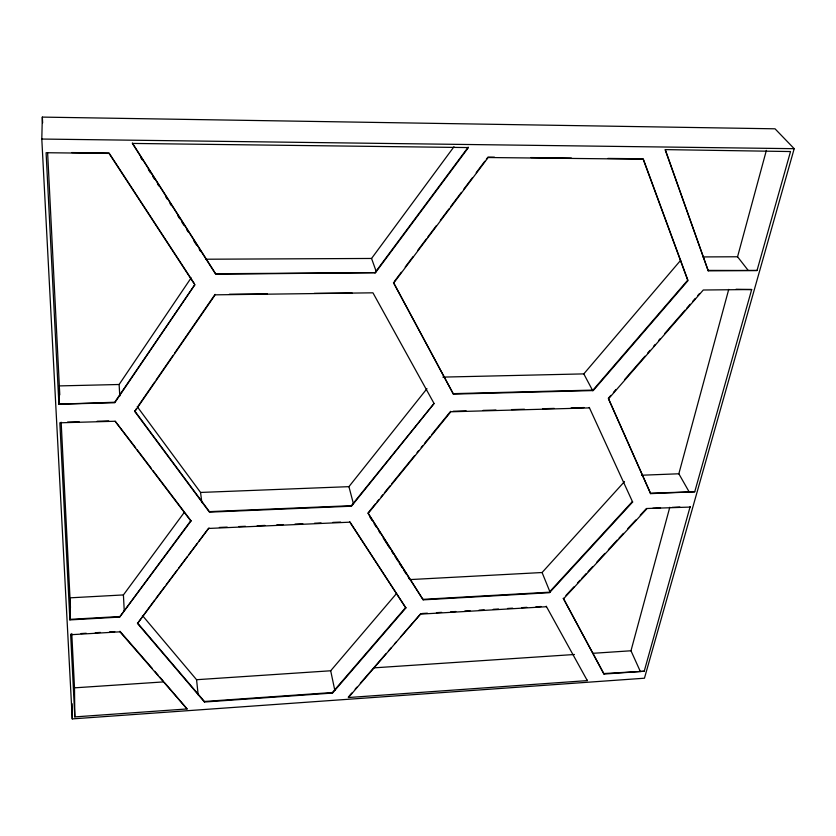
<?xml version="1.0" encoding="UTF-8"?>
<svg xmlns="http://www.w3.org/2000/svg" width="836" height="836" viewBox="0 0 836 836"><rect width="100%" height="100%" fill="white"/><g stroke="black" fill="none" stroke-linecap="round" stroke-linejoin="round"><path stroke-width="1.25" d="M58.896 404.175L114.72 402.241L194.819 284.742L114.751 402.753L58.896 404.175L46.095 152.727L109.067 153.416L194.819 284.742M59.314 404.007L59.335 385.908L47.631 152.904M41.8 139.048L42.333 117.103L775.035 128.807L794.2 148.683L644.452 678.215L72.251 718.897L41.8 139.048L794.2 148.683M640.376 671.569L630.981 650.774L669.782 507.295M689.47 492.446L678.842 473.782L728.731 289.402M747.969 270.122L737.561 256.767L766.372 150.386M603.989 674.067L563.307 598.336L603.989 674.067L644.222 671.245L690.17 506.585M610.855 395.397L608.294 398.333L650.627 493.637L694.737 491.777L751.679 289.528L736.067 289.246M757.029 270.498L790.522 151.546L665.101 149.613L708.228 270.833L757.029 270.498L707.914 270.404M119.799 396.034L119.12 384.497L191.151 277.855M134.763 411.009L209.376 511.632L351.36 505.686L434.062 403.485L351.486 506.198L209.449 512.154L134.795 411.511L136.237 408.867M137.71 406.724L154.66 382.115M156.133 379.972L173.073 355.363M174.557 353.22L215.082 294.366M134.795 411.511L215.165 294.836L372.95 292.819L434.062 403.485M124.271 611.315L123.414 594.929L184.254 512.426M205.531 259.223L371.56 258.46L453.979 146.749M119.632 617.083L190.921 521.121L115.169 421.25L59.847 422.807L69.89 619.915L119.632 617.083L190.859 520.598L152.998 470.668M132.349 143.008L215.625 273.738L374.998 272.661L468.202 147.167M375.155 273.111L468.421 147.575L132.391 143.426L215.698 274.208L374.998 272.661M349.741 521.664L405.878 607.95L332.519 693.065L204.465 702.021L137.501 623.468L154.566 600.196M156.113 598.137L164.661 586.767M166.218 584.709L177.096 570.246M178.653 568.187L187.201 556.818M188.748 554.759L197.296 543.4M198.853 541.331L208.174 528.937M394.279 281.586L401.301 272.254M405.199 267.06L413.005 256.694M417.686 250.466L426.276 239.054M427.833 236.985L436.423 225.574M440.321 220.391L448.911 208.979M450.468 206.9L461.388 192.384M463.729 189.27L472.319 177.859M476.217 172.676L484.807 161.264M486.364 159.185L487.931 157.116L494.442 157.178M137.501 623.468L208.958 527.903M393.662 283.08L488.151 157.523L643.344 159.206L688.018 280.614L593.246 390.569L453.405 394.122L393.495 282.62L453.405 394.122M137.209 406.609L200.556 492.446L348.925 486.656L426.977 388.667M375.364 503.899L367.997 512.959L423.183 599.861L549.482 592.703L632.633 502.039L589.255 407.425L589.495 407.895L450.803 411.793L368.133 513.461L423.183 599.861M376.994 501.882L378.635 499.876M381.091 496.856L382.721 494.839M384.361 492.832L390.088 485.789M391.718 483.772L414.625 455.599M417.08 452.579L418.721 450.562M421.166 447.542L422.807 445.536M424.448 443.519L430.174 436.476M431.804 434.459L450.625 411.312M142.434 615.536L196.564 679.71L330.69 670.775L396.504 593.55M442.861 377.109L583.8 373.891L680.682 260.278M137.47 622.914L204.402 701.477L332.404 692.521L405.732 607.427M453.216 393.651L592.996 390.099L687.714 280.175L643.041 158.798L607.845 158.422M349.187 696.012L351.747 693.065M355.164 689.136L356.878 687.171M360.295 683.252L385.918 653.815M388.479 650.868L391.039 647.921M394.456 644.002L396.17 642.038M400.434 637.126L420.936 613.582L348.455 697.527L348.33 696.994M613.415 392.46L615.965 389.513M624.502 379.722L644.964 356.199M647.524 353.262L650.084 350.326M653.501 346.407L655.205 344.442M658.611 340.524L660.325 338.57M664.589 333.668L685.05 310.146M686.764 308.191L690.17 304.273M692.73 301.336L695.291 298.389M697.851 295.453L699.554 293.488M650.627 493.637L608.545 398.803L703.275 290.008L751.679 289.528M408.365 577.415L409.755 579.599L542.083 572.524L624.492 481.588M423.026 599.349L549.273 592.202L632.382 501.558L632.633 502.039M565.962 595.462L573.914 586.862M577.457 583.047L580.1 580.174M581.877 578.272L586.297 573.486M588.063 571.584L592.484 566.798M596.904 562.022L604.856 553.422M608.389 549.607L617.229 540.046M619.006 538.144L623.426 533.358M627.836 528.582L635.799 519.982M640.219 515.206L646.406 508.518L690.442 507.065M563.516 598.837L646.656 509.009M603.77 673.555L644.222 671.245M70.632 634.179L74.822 716.901L187.076 708.949L164.943 683.022M348.455 697.527L587.311 680.608L587.102 680.096M630.981 650.774L592.588 653.334M74.822 716.901L74.498 687.84L163.866 681.883M373.849 667.86L574.457 654.494M81.019 633.563L86.202 633.26M95.294 632.727L100.477 632.424M109.558 631.891L114.751 631.588M422.232 613.499L427.395 613.196M436.444 612.663L441.607 612.36M450.646 611.827L455.819 611.524M464.858 610.991L470.031 610.688M479.07 610.155L484.232 609.852M493.282 609.319L498.444 609.016M507.494 608.483L512.656 608.18M521.695 607.657L526.868 607.344M535.907 606.821L541.08 606.508M70.642 634.733L119.966 631.828L187.076 708.949M421.093 614.094L546.441 606.717L546.242 606.204L587.311 680.608M119.611 616.54L69.879 619.361L69.89 619.915M123.414 594.929L69.984 597.834L70.161 619.445M219.377 527.443L227.204 527.098M238.939 526.575L245.45 526.293M257.185 525.771L265.002 525.426M276.737 524.904L283.258 524.611M294.983 524.088L302.81 523.744M314.545 523.231L321.055 522.939M332.791 522.416L340.607 522.072M652.843 508.236L660.565 507.891M672.154 507.379L679.877 507.034M209.021 528.436L349.866 522.176L405.878 607.95M650.377 493.156L694.737 491.777M641.536 475.235L678.842 473.782M67.559 422.075L79.138 421.752M97.143 421.25L108.711 420.916M453.216 411.239L466.164 410.873M483.009 410.403L495.967 410.037M511.517 409.609L524.475 409.243M542.606 408.731L554.268 408.407M571.113 407.926L584.071 407.56M59.335 385.908L119.12 384.497M229.43 294.23L267.269 293.854M314.242 293.394L352.081 293.018M702.961 256.924L737.561 256.767M71.791 152.57L109.035 152.978L194.046 283.195M530.944 157.576L571.354 158.025M152.204 668.372L119.945 631.274L119.966 631.828M154.754 671.308L158.15 675.206M159.854 677.16L163.25 681.068M135.651 447.782L115.169 421.25M137.229 449.862L151.421 468.588M140.699 157.523L142.099 159.707M148.369 169.551L150.459 172.833M152.549 176.114L154.639 179.395M157.429 183.774L158.83 185.958M165.8 196.899L167.19 199.083M169.98 203.451L171.38 205.646M177.65 215.489L179.74 218.76M181.83 222.042L183.92 225.323M186.71 229.701L188.11 231.885M193.68 240.632L196.47 245.011M199.261 249.389L200.65 251.573M369.972 517.202L372.072 520.483M374.162 523.764L376.263 527.046M379.053 531.435L380.443 533.619M383.233 537.997L389.513 547.852M391.614 551.133L393.704 554.425M395.104 556.609L397.894 560.987M399.284 563.182L402.085 567.56M403.474 569.744L406.265 574.133M583.8 373.891L592.755 390.746M542.083 572.524L550.098 592.222M371.56 258.46L376.305 271.731M665.414 149.999L708.228 270.833M348.925 486.656L353.44 503.826M330.69 670.775L334.839 690.452M332.404 692.521L332.519 693.065M200.556 492.446L201.842 502.54M190.859 520.598L190.921 521.121M204.402 701.477L204.465 702.021M196.564 679.71L198.174 694.873M59.46 388.385L59.784 394.895M61.153 422.211L70.475 607.594M71.771 633.479L74.498 687.84M42.333 117.103L42.636 122.902M72.115 703.724L72.251 718.897M70.078 599.83L70.234 618.901"/></g></svg>
